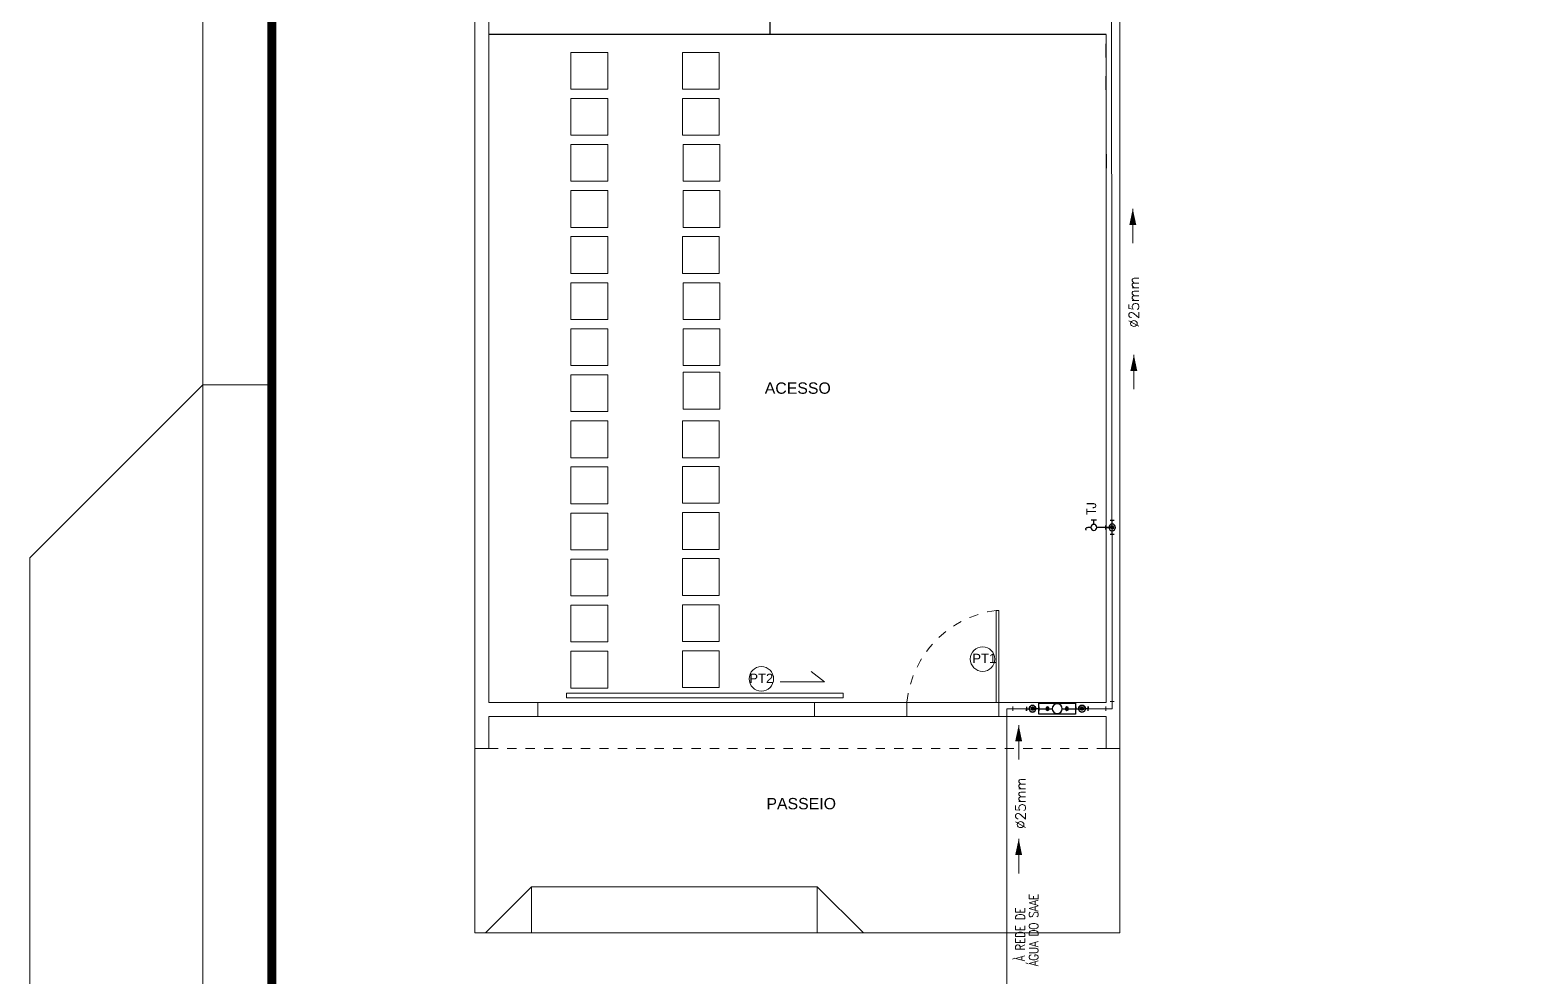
# Model space of a CAD drawing. Header units: millimetres. Extents: x 1345 to 2117, y 1214 to 1365.
# Drawn here: x 1930.17 to 1946.42, y 1266.45 to 1276.72 of the extents above; entities that cross this region are included whole.
import ezdxf
from ezdxf.enums import TextEntityAlignment as Align

# ---------------------------------------------------------------- set-up
doc = ezdxf.new("R2010")
doc.units = ezdxf.units.MM
doc.header["$LTSCALE"] = 0.5
doc.linetypes.add('HIDDEN2', pattern=[0.1875, 0.125, -0.0625])
for name, color, linetype in [('02', 2, 'Continuous'), ('08', 8, 'Continuous'), ('ARCO', 7, 'HIDDEN2'), ('CONEXAO_AG_FRIA', 3, 'Continuous'), ('CONEXAO_ESGOTO', 7, 'Continuous'), ('CONEXÃO_HIDRÁULICA', 2, 'Continuous'), ('DIVERSOS', 4, 'Continuous'), ('ESQUADRIAS', 3, 'Continuous'), ('parede', 2, 'Continuous'), ('PISO', 8, 'Continuous'), ('SIMBOLOS_AGUA', 3, 'Continuous'), ('texto pequeno', 3, 'Continuous'), ('TEXTO2', 3, 'Continuous'), ('TUBULAÇÃO_HIDRÁULICA', 5, 'Continuous')]:
    doc.layers.add(name, color=color, linetype=linetype)
doc.styles.add('ADITIVOCAD', font='ROMANS.shx')
doc.styles.add('ROMANS', font='romans', dxfattribs={"height": 0.1})
doc.styles.add('SANSSERIF', font='sas_____.pfb', dxfattribs={"height": 1})
doc.styles.get("Standard").update_dxf_attribs({"font": 'arial.ttf'})

# ---------------------------------------------------------------- blocks, each defined once
blk = doc.blocks.new('Adh_cx_j90c')
h = blk.add_hatch()
h.set_pattern_fill('_U', color=256, scale=0.003, angle=45, style=0, double=1)
h.set_pattern_definition([(45, (-6.0733674, -5.0413484), (-0.0021213203, 0.0021213203), []), (135, (-6.0733674, -5.0413484), (-0.0021213203, -0.0021213203), [])])
h.paths.add_polyline_path([(-0.017, 0, 1), (0.017, 0, 1)])
blk.add_lwpolyline([(-0.068, 0.022), (-0.068, -0.023), (-0.068, 0), (-0.036, 0)])
for radius in [0.0359, 0.017]:
    blk.add_circle((0, 0), radius)
blk = doc.blocks.new('Adh_cx_j90b')
blk.add_lwpolyline([(-0.068, 0.022), (-0.068, -0.022), (-0.068, 0), (-0.006, 0)])
blk.add_circle((0, 0), 0.0359)
blk = doc.blocks.new('ADH_HIDROM2')
h = blk.add_hatch(color=256)
edge = h.paths.add_edge_path()
edge.add_arc((-0.112, -0.001), 0.0185, 0, 360)
h = blk.add_hatch(color=256)
edge = h.paths.add_edge_path()
edge.add_arc((0.098, -0.001), 0.0185, 0, 360)
for p, q in [((-0.207, -0.001), (-0.061, -0.001)), ((0.047, -0.001), (0.193, -0.001))]:
    blk.add_line(p, q)
blk.add_lwpolyline([(-0.207, -0.061), (0.193, -0.061), (0.193, 0.059), (-0.207, 0.059)], close=True)
for centre, radius in [((-0.112, -0.001), 0.0185), ((-0.007, -0.001), 0.0539), ((0.098, -0.001), 0.0185)]:
    blk.add_circle(centre, radius)
blk = doc.blocks.new('Adh_hiutiliz')
blk.add_line((0, 0), (0.12, 0))
at = {"flags": 8}
blk.add_attdef('$N', text='', height=0.09, dxfattribs=at).set_placement((0.226, 0.042), align=Align.MIDDLE)
blk = doc.blocks.new('Adh_cx_te90c')
h = blk.add_hatch()
h.set_pattern_fill('_U', color=256, scale=0.002, angle=45, style=0, double=1)
h.set_pattern_definition([(45, (-6.4294139, -5.0577083), (-0.00141421356, 0.00141421356), []), (135, (-6.4294139, -5.0577083), (-0.00141421356, -0.00141421356), [])])
h.paths.add_polyline_path([(-0.017, 0, 1), (0.017, 0, 1)])
for p, q in [((-0.078, 0.022), (-0.078, -0.022)), ((0.078, -0.022), (0.078, 0.022)), ((-0.078, 0), (-0.036, 0)), ((0.036, 0), (0.078, 0))]:
    blk.add_line(p, q)
for radius in [0.0359, 0.017]:
    blk.add_circle((0, 0), radius)
blk = doc.blocks.new('ADH_TOR_PRE')
for p, q in [((-0.028, 0.078), (0.028, 0.078)), ((0, 0.032), (0, 0.078)), ((-0.078, 0), (-0.032, 0)), ((0.032, 0), (0.067, 0)), ((0.088, -0.022), (0.088, -0.032))]:
    blk.add_line(p, q)
blk.add_circle((0, 0), 0.0323)
blk.add_arc((0.067, -0.022), 0.0217, 359.6876, 88.1133)

msp = doc.modelspace()

# ---------------------------------------------------------------- linework, layer by layer
at = {"color": 8, "linetype": 'ByBlock'}
for p, q in [((1938.201, 1277.17), (1938.201, 1276.67)), ((1938.201, 1276.67), (1935.151, 1276.67)), ((1941.851, 1276.67), (1938.201, 1276.67)), ((1941.851, 1276.42), (1941.851, 1276.57)), ((1941.851, 1276.07), (1941.851, 1276.22)), ((1941.851, 1275.37), (1941.851, 1275.22))]:
    msp.add_line(p, q, dxfattribs=at)
at = {"layer": '02', "lineweight": 18}
msp.add_lwpolyline([(1932.046, 1251.492), (1993.246, 1251.492), (1993.246, 1296.042), (1932.046, 1296.042)], close=True, dxfattribs=at)
at = {"layer": '02', "lineweight": 18, "const_width": 0.1}
msp.add_lwpolyline([(1932.796, 1252.242), (1992.496, 1252.242), (1992.496, 1295.292), (1932.796, 1295.292)], close=True, dxfattribs=at)
at = {"layer": '02', "lineweight": 18}
msp.add_lwpolyline([(1932.046, 1251.492), (1930.171, 1251.492), (1930.171, 1270.992), (1932.046, 1272.867), (1932.796, 1272.867)], dxfattribs=at)
at = {"layer": '08', "color": 8, "lineweight": 18}
for p, q in [((1935.685, 1269.42), (1938.735, 1269.42)), ((1938.735, 1269.27), (1935.685, 1269.27))]:
    msp.add_line(p, q, dxfattribs=at)
at = {"layer": '08', "linetype": 'HIDDEN2', "lineweight": 18, "ltscale": 0.2}
msp.add_line((1935.151, 1268.92), (1941.851, 1268.92), dxfattribs=at)
at = {"layer": '08', "lineweight": 18}
for p, q in [((1935.616, 1267.419), (1935.616, 1266.919)), ((1938.716, 1267.419), (1938.716, 1266.919))]:
    msp.add_line(p, q, dxfattribs=at)
for points in [[(1936.042, 1276.077), (1936.042, 1276.477), (1936.442, 1276.477), (1936.442, 1276.077)], [(1937.653, 1276.077), (1937.653, 1276.477), (1937.253, 1276.477), (1937.253, 1276.077)], [(1936.042, 1275.577), (1936.042, 1275.977), (1936.442, 1275.977), (1936.442, 1275.577)], [(1937.653, 1275.577), (1937.653, 1275.977), (1937.253, 1275.977), (1937.253, 1275.577)], [(1936.042, 1275.077), (1936.042, 1275.477), (1936.442, 1275.477), (1936.442, 1275.077)], [(1937.66, 1275.077), (1937.66, 1275.477), (1937.26, 1275.477), (1937.26, 1275.077)], [(1936.042, 1274.577), (1936.042, 1274.977), (1936.442, 1274.977), (1936.442, 1274.577)], [(1937.66, 1274.577), (1937.66, 1274.977), (1937.26, 1274.977), (1937.26, 1274.577)], [(1936.042, 1274.077), (1936.042, 1274.477), (1936.442, 1274.477), (1936.442, 1274.077)], [(1936.042, 1274.077), (1936.042, 1274.477), (1936.442, 1274.477), (1936.442, 1274.077)], [(1937.653, 1274.077), (1937.653, 1274.477), (1937.253, 1274.477), (1937.253, 1274.077)], [(1936.042, 1273.577), (1936.042, 1273.977), (1936.442, 1273.977), (1936.442, 1273.577)], [(1937.66, 1273.577), (1937.66, 1273.977), (1937.26, 1273.977), (1937.26, 1273.577)], [(1936.042, 1273.077), (1936.042, 1273.477), (1936.442, 1273.477), (1936.442, 1273.077)], [(1937.66, 1273.077), (1937.66, 1273.477), (1937.26, 1273.477), (1937.26, 1273.077)], [(1936.042, 1272.577), (1936.042, 1272.977), (1936.442, 1272.977), (1936.442, 1272.577)], [(1937.66, 1272.605), (1937.66, 1273.005), (1937.26, 1273.005), (1937.26, 1272.605)], [(1936.042, 1272.077), (1936.042, 1272.477), (1936.442, 1272.477), (1936.442, 1272.077)], [(1937.653, 1272.077), (1937.653, 1272.477), (1937.253, 1272.477), (1937.253, 1272.077)], [(1936.042, 1271.577), (1936.042, 1271.977), (1936.442, 1271.977), (1936.442, 1271.577)], [(1937.653, 1271.582), (1937.653, 1271.982), (1937.253, 1271.982), (1937.253, 1271.582)], [(1936.042, 1271.077), (1936.042, 1271.477), (1936.442, 1271.477), (1936.442, 1271.077)], [(1937.653, 1271.082), (1937.653, 1271.482), (1937.253, 1271.482), (1937.253, 1271.082)], [(1936.042, 1270.577), (1936.042, 1270.977), (1936.442, 1270.977), (1936.442, 1270.577)], [(1937.653, 1270.582), (1937.653, 1270.982), (1937.253, 1270.982), (1937.253, 1270.582)], [(1936.042, 1270.077), (1936.042, 1270.477), (1936.442, 1270.477), (1936.442, 1270.077)], [(1937.653, 1270.082), (1937.653, 1270.482), (1937.253, 1270.482), (1937.253, 1270.082)], [(1936.042, 1269.577), (1936.042, 1269.977), (1936.442, 1269.977), (1936.442, 1269.577)], [(1937.653, 1269.582), (1937.653, 1269.982), (1937.253, 1269.982), (1937.253, 1269.582)]]:
    msp.add_lwpolyline(points, close=True, dxfattribs=at)
msp.add_lwpolyline([(1935.116, 1266.919), (1935.616, 1267.419), (1938.716, 1267.419), (1939.216, 1266.919)], dxfattribs=at)
at = {"layer": 'ARCO', "color": 8, "lineweight": 18}
msp.add_arc((1940.804, 1269.308), 1.122, 97.5018, 174.2431, dxfattribs=at)
at = {"layer": 'CONEXAO_ESGOTO', "lineweight": 18}
for p, q in [((1942.14, 1274.406), (1942.14, 1274.78)), ((1942.152, 1272.82), (1942.152, 1273.194)), ((1940.902, 1268.801), (1940.902, 1269.175)), ((1940.902, 1267.566), (1940.902, 1267.94))]:
    msp.add_line(p, q, dxfattribs=at)
for points in [[(1942.14, 1274.78), (1942.178, 1274.604), (1942.103, 1274.604)], [(1942.152, 1273.194), (1942.189, 1273.018), (1942.114, 1273.018)], [(1940.902, 1269.175), (1940.939, 1268.999), (1940.864, 1268.999)], [(1940.902, 1267.94), (1940.939, 1267.764), (1940.864, 1267.764)]]:
    msp.add_solid(points, dxfattribs=at)
at = {"layer": 'CONEXÃO_HIDRÁULICA', "lineweight": 18}
msp.add_line((1941.938, 1269.431), (1941.893, 1269.431), dxfattribs=at)
for points in [[(1940.84, 1269.376), (1940.84, 1269.331), (1940.84, 1269.353), (1940.772, 1269.353), (1940.772, 1269.275)], [(1941.848, 1269.331), (1941.848, 1269.376), (1941.848, 1269.353), (1941.916, 1269.353), (1941.916, 1269.431)]]:
    msp.add_lwpolyline(points, dxfattribs=at)
at = {"layer": 'ESQUADRIAS', "color": 8, "lineweight": 18}
for p, q in [((1938.312, 1269.644), (1938.795, 1269.644)), ((1938.795, 1269.644), (1938.65, 1269.757)), ((1935.996, 1269.52), (1938.996, 1269.52)), ((1935.996, 1269.47), (1935.996, 1269.52)), ((1938.996, 1269.47), (1935.996, 1269.47)), ((1938.996, 1269.52), (1938.996, 1269.47))]:
    msp.add_line(p, q, dxfattribs=at)
for points in [[(1940.658, 1269.42), (1940.658, 1270.42), (1940.688, 1270.42), (1940.688, 1269.42), (1940.658, 1269.42)], [(1935.635, 1269.42), (1935.685, 1269.42), (1935.685, 1269.27), (1935.635, 1269.27)], [(1938.735, 1269.42), (1938.685, 1269.42), (1938.685, 1269.27), (1938.735, 1269.27)], [(1939.638, 1269.42), (1939.688, 1269.42), (1939.688, 1269.27), (1939.638, 1269.27)], [(1940.738, 1269.42), (1940.688, 1269.42), (1940.688, 1269.27), (1940.738, 1269.27)]]:
    msp.add_lwpolyline(points, dxfattribs=at)
at = {"layer": 'parede', "color": 8, "lineweight": 18}
for p, q in [((1935.001, 1268.92), (1935.001, 1293.92)), ((1942.001, 1293.92), (1942.001, 1268.92)), ((1935.151, 1269.42), (1935.151, 1286.87)), ((1941.851, 1276.67), (1941.851, 1276.57)), ((1941.851, 1276.42), (1941.851, 1276.22)), ((1941.851, 1276.07), (1941.851, 1275.37)), ((1941.851, 1275.22), (1941.851, 1269.42)), ((1935.685, 1269.42), (1935.151, 1269.42)), ((1940.038, 1269.42), (1938.735, 1269.42)), ((1941.851, 1269.42), (1940.738, 1269.42)), ((1935.151, 1268.92), (1935.151, 1269.27)), ((1935.685, 1269.27), (1935.151, 1269.27)), ((1940.038, 1269.27), (1938.735, 1269.27)), ((1941.851, 1269.27), (1940.738, 1269.27)), ((1941.851, 1269.27), (1941.851, 1268.92)), ((1935.001, 1268.92), (1935.151, 1268.92)), ((1941.851, 1268.92), (1942.001, 1268.92))]:
    msp.add_line(p, q, dxfattribs=at)
at = {"layer": 'parede', "lineweight": 18}
msp.add_line((1941.851, 1276.67), (1941.851, 1276.57), dxfattribs=at)
at = {"layer": 'PISO', "color": 8, "lineweight": 18}
for p, q in [((1939.624, 1269.42), (1940.738, 1269.42)), ((1939.638, 1269.27), (1940.738, 1269.27))]:
    msp.add_line(p, q, dxfattribs=at)
at = {"layer": 'PISO', "lineweight": 18}
for p, q in [((1935.001, 1268.92), (1935.001, 1266.919)), ((1942.001, 1268.92), (1942.001, 1266.919)), ((1942.001, 1266.919), (1935.001, 1266.919))]:
    msp.add_line(p, q, dxfattribs=at)
for centre in [(1940.51, 1269.891), (1938.109, 1269.677)]:
    msp.add_circle(centre, 0.133, dxfattribs=at)
at = {"layer": 'TUBULAÇÃO_HIDRÁULICA', "lineweight": 18}
for p, q in [((1941.906, 1279.807), (1941.916, 1269.431)), ((1940.985, 1269.353), (1940.84, 1269.353)), ((1941.657, 1269.353), (1941.848, 1269.353)), ((1940.772, 1269.275), (1940.772, 1266.158))]:
    msp.add_line(p, q, dxfattribs=at)

# ---------------------------------------------------------------- block references
at = {"layer": 'CONEXÃO_HIDRÁULICA', "lineweight": 18, "xscale": -1}
for name, p, rotation in [('Adh_cx_j90b', (1941.916, 1271.321), 180), ('Adh_cx_te90c', (1941.916, 1271.321), 270), ('Adh_cx_j90b', (1941.053, 1269.353), 359.9999999999935), ('Adh_cx_j90b', (1941.589, 1269.353), 180)]:
    msp.add_blockref(name, p, dxfattribs=dict(at, rotation=rotation))
at = {"layer": 'CONEXÃO_HIDRÁULICA', "lineweight": 18}
msp.add_blockref('Adh_cx_j90c', (1941.053, 1269.353), dxfattribs=at)
at = {"layer": 'CONEXÃO_HIDRÁULICA', "lineweight": 18, "rotation": 179.9999999999935}
msp.add_blockref('Adh_cx_j90c', (1941.589, 1269.353), dxfattribs=at)
at = {"layer": 'SIMBOLOS_AGUA', "lineweight": 18, "xscale": -1}
msp.add_blockref('ADH_TOR_PRE', (1941.718, 1271.321), dxfattribs=at)
at = {"layer": 'SIMBOLOS_AGUA', "lineweight": 18, "xscale": -1, "rotation": 180}
msp.add_blockref('ADH_HIDROM2', (1941.327, 1269.352), dxfattribs=at)
at = {"layer": 'TUBULAÇÃO_HIDRÁULICA', "lineweight": 18}
ref = msp.add_blockref('Adh_hiutiliz', (1941.916, 1271.321), dxfattribs=dict(at, xscale=-1))
ref.add_attrib('$N', 'TJ', dxfattribs={"layer": 'CONEXÃO_HIDRÁULICA', "height": 0.1, "rotation": 90, "style": 'ADITIVOCAD', "flags": 8}).set_placement((1941.69, 1271.527), align=Align.MIDDLE)
ref = msp.add_blockref('Adh_hiutiliz', (1941.916, 1271.321), dxfattribs=dict(at, xscale=-1))
ref.add_attrib('$N', 'TJ', dxfattribs={"layer": 'CONEXÃO_HIDRÁULICA', "height": 0.1, "rotation": 90, "style": 'ADITIVOCAD', "flags": 8}).set_placement((1941.69, 1271.526), align=Align.MIDDLE)

# ---------------------------------------------------------------- texts
at = {"layer": 'CONEXAO_AG_FRIA', "lineweight": 18, "char_height": 0.108, "attachment_point": 5, "rotation": 90, "style": 'ROMANS'}
for insert in [(1942.153, 1273.765), (1940.923, 1268.326)]:
    msp.add_mtext('\\A1;∅25mm', dxfattribs=dict(at, insert=insert))
at = {"layer": 'DIVERSOS', "lineweight": 18, "char_height": 0.1011, "width": 0.37308, "attachment_point": 1}
for s, insert in [('{\\C3;PT1}', (1940.399, 1269.949)), ('{\\C3;PT2}', (1937.979, 1269.733))]:
    msp.add_mtext(s, dxfattribs=dict(at, insert=insert))
at = {"layer": 'texto pequeno', "lineweight": 18, "ltscale": 0.2, "style": 'ROMANS', "width": 0.8}
for s, p in [(' À REDE DE', (1940.969, 1266.557)), ('ÁGUA DO SAAE', (1941.114, 1266.557))]:
    msp.add_text(s, height=0.1, rotation=90, dxfattribs=at).set_placement(p)
at = {"layer": 'TEXTO2', "color": 8, "lineweight": 18, "style": 'SANSSERIF'}
for s, p in [('ACESSO', (1938.146, 1272.771)), ('PASSEIO', (1938.164, 1268.261))]:
    msp.add_text(s, height=0.1231, dxfattribs=at).set_placement(p)

doc.saveas('drawing.dxf')
